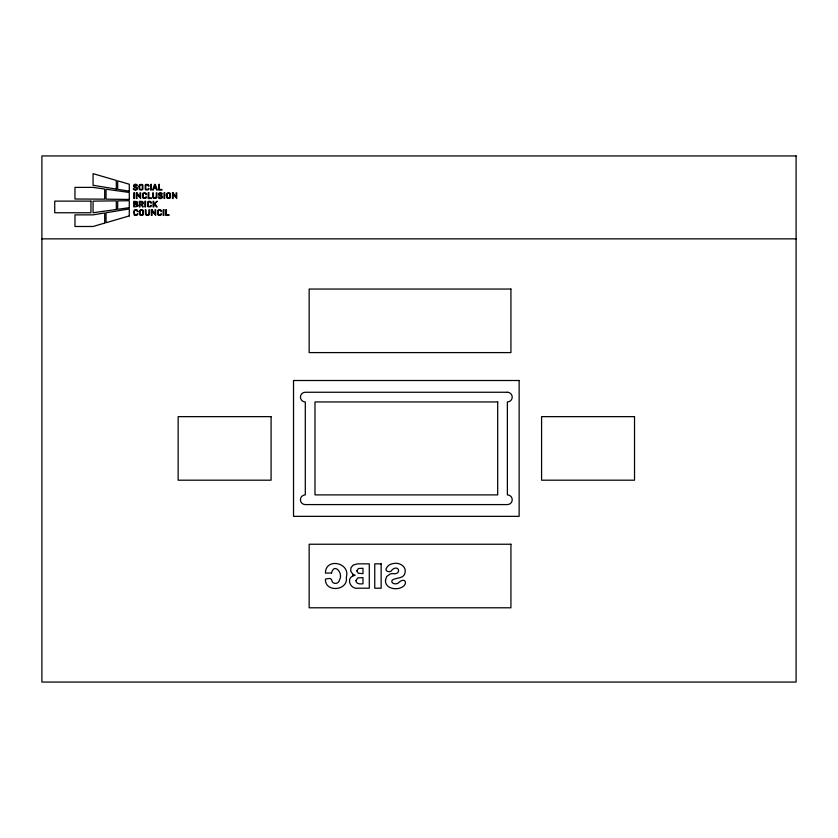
<?xml version="1.0" encoding="UTF-8"?>
<svg xmlns="http://www.w3.org/2000/svg" width="838" height="838" viewBox="0 0 838 838"><rect width="100%" height="100%" fill="white"/><g stroke="black" fill="none" stroke-linecap="round" stroke-linejoin="round"><path stroke-width="1.26" d="M352.672 576.01L353.175 574.732L350.713 571.087L350.965 567.714L353.227 565.053L357.365 563.869A12.989 12.989 0 0 1 358.193 563.848L369.296 563.848L369.296 588.203L357.931 588.203C351.07 589.606 345.895 579.393 352.672 576.01A6.421 6.421 0 0 1 355.019 575.413L355.019 575.13A5.719 5.719 0 0 1 352.788 574.26L352.704 574.187M134.604 184.423L133.902 184.905A1.414 1.414 0 0 0 133.588 185.502L133.577 186.183A1.299 1.299 0 0 0 133.954 186.864L134.373 187.157A2.483 2.483 0 0 0 134.855 187.335L136.814 188.435A1.079 1.079 0 0 1 136.793 188.76L135.63 189.545A2.399 2.399 0 0 1 135.159 189.535L134.646 189.378A1.058 1.058 0 0 1 134.038 188.529L133.368 188.529A1.603 1.603 0 0 0 134.111 189.838L135.128 190.142A3.373 3.373 0 0 0 135.819 190.132L137.013 189.618A1.446 1.446 0 0 0 137.453 188.875L137.432 188.037A1.226 1.226 0 0 0 137.086 187.471L134.373 186.308L135.211 184.873A2.137 2.137 0 0 1 135.62 184.863L136.772 185.858L137.38 185.47A1.425 1.425 0 0 0 137.055 184.863L136.185 184.36A2.524 2.524 0 0 0 134.604 184.423M135.808 201.906L134.478 201.906L134.478 203.749L136.584 203.404L136.102 201.927M41.9 238.861L796.1 238.861M147.446 184.947L146.493 184.947A1.33 1.33 0 0 0 145.864 185.366L145.76 188.969A1.288 1.288 0 0 0 146.357 189.44L147.834 189.346A1.121 1.121 0 0 0 148.389 188.372L149.038 188.519A1.77 1.77 0 0 1 148.085 189.891L145.864 189.901A1.823 1.823 0 0 1 145.236 189.357L145.236 185.114A1.917 1.917 0 0 1 146.074 184.444L147.886 184.444A1.865 1.865 0 0 1 149.049 186.162L148.389 186.162A1.288 1.288 0 0 0 147.446 184.947M149.855 201.853L148.902 201.853A1.33 1.33 0 0 0 148.274 202.272L148.179 205.876A1.288 1.288 0 0 0 148.766 206.347L150.253 206.253A1.121 1.121 0 0 0 150.798 205.279L151.448 205.425A1.77 1.77 0 0 1 150.505 206.797L148.274 206.818A1.823 1.823 0 0 1 147.645 206.263L147.656 202.021A1.917 1.917 0 0 1 148.483 201.35L150.295 201.361A1.865 1.865 0 0 1 151.458 203.079L150.798 203.079A1.288 1.288 0 0 0 149.855 201.864M331.534 572.993L325.448 573.108C325.354 557.448 350.703 562.382 346.324 577.319C348.587 590.937 324.599 592.801 325.448 579.048C331.565 577.969 330.989 578.314 332.298 581.813C332.812 582.599 333.66 583.133 334.572 583.3C336.886 583.908 339.212 582.159 339.537 579.833C343.601 573.066 334.006 562.382 331.534 572.993M355.951 580.619C355.773 584.138 360.728 584.128 362.98 583.782L362.98 577.623L357.774 577.927L355.951 580.535M356.799 570.856L358.287 573.276L362.98 573.642L362.98 568.269L358.392 568.531L356.799 570.856M385.47 580.441C385.103 587.983 394.719 590.088 400.417 587.941C409.174 584.872 405.299 575.601 397.924 583.311C395.41 584.662 390.466 583.52 392.069 580.242C395.903 577.235 403.696 579.131 404.995 572.972C406.839 566.415 399.244 562.13 393.567 563.524C390.896 563.838 388.162 565.137 386.81 567.546C383.364 571.348 391.074 573.454 392.142 569.746C399.202 563.859 402.083 575.497 392.215 573.559A12.769 12.769 0 0 0 389.995 574.135L386.685 576.492L385.47 580.441M134.258 211.951L134.583 214.329A1.288 1.288 0 0 0 135.169 214.8L136.657 214.706A1.121 1.121 0 0 0 137.202 213.732L137.851 213.879A1.77 1.77 0 0 1 136.908 215.251L134.688 215.272A1.823 1.823 0 0 1 134.049 214.717L134.059 210.474A1.917 1.917 0 0 1 134.887 209.804L136.699 209.814A1.865 1.865 0 0 1 137.861 211.532L137.202 211.532A1.288 1.288 0 0 0 136.259 210.317L135.316 210.307A1.33 1.33 0 0 0 134.677 210.726L134.258 211.951M142.931 195.044L143.267 197.422A1.288 1.288 0 0 0 143.853 197.894L145.341 197.799A1.121 1.121 0 0 0 145.885 196.825L146.535 196.972A1.77 1.77 0 0 1 145.592 198.344L143.361 198.365A1.823 1.823 0 0 1 142.732 197.81L142.743 193.568A1.917 1.917 0 0 1 143.57 192.897L145.383 192.908A1.865 1.865 0 0 1 146.545 194.615L145.885 194.615A1.288 1.288 0 0 0 144.943 193.41L143.989 193.4A1.33 1.33 0 0 0 143.361 193.819L142.931 195.044M157.984 211.951L158.309 214.329A1.288 1.288 0 0 0 158.906 214.8L160.393 214.706A1.121 1.121 0 0 0 160.938 213.732L161.587 213.879A1.77 1.77 0 0 1 160.645 215.251L158.413 215.272A1.823 1.823 0 0 1 157.785 214.717L157.785 210.474A1.917 1.917 0 0 1 158.623 209.804L160.435 209.814A1.865 1.865 0 0 1 161.598 211.532L160.938 211.532A1.288 1.288 0 0 0 159.995 210.317L159.042 210.307A1.33 1.33 0 0 0 158.413 210.726L157.984 211.951M139.517 186.591L139.862 188.969A1.362 1.362 0 0 0 140.47 189.44L141.716 189.44A1.362 1.362 0 0 0 142.324 188.969L142.324 185.491A1.425 1.425 0 0 0 141.413 184.905A1.749 1.749 0 0 0 140.92 184.884L140.616 184.947A1.404 1.404 0 0 0 139.862 185.491L139.517 186.591M139.925 211.951L140.271 214.329A1.362 1.362 0 0 0 140.868 214.8L142.125 214.8A1.362 1.362 0 0 0 142.722 214.329L142.722 210.851A1.425 1.425 0 0 0 141.821 210.265A1.749 1.749 0 0 0 141.329 210.244L141.014 210.307A1.404 1.404 0 0 0 140.271 210.862L139.925 211.951M166.992 195.044L167.338 197.422A1.362 1.362 0 0 0 167.946 197.894L169.192 197.894A1.362 1.362 0 0 0 169.8 197.422L169.8 193.945A1.425 1.425 0 0 0 168.888 193.358A1.749 1.749 0 0 0 168.396 193.337L168.092 193.4A1.404 1.404 0 0 0 167.338 193.945L166.992 195.044M138.857 186.528L139.318 189.346A1.886 1.886 0 0 0 139.967 189.901L142.209 189.901A1.917 1.917 0 0 0 142.858 189.346L142.869 185.125A1.948 1.948 0 0 0 142.02 184.454L140.176 184.454A1.969 1.969 0 0 0 139.328 185.125L138.857 186.528M139.265 211.888L139.726 214.706A1.886 1.886 0 0 0 140.365 215.261L142.607 215.261A1.917 1.917 0 0 0 143.267 214.706L143.267 210.485A1.948 1.948 0 0 0 142.429 209.814L140.575 209.814A1.969 1.969 0 0 0 139.726 210.485L139.265 211.888M166.333 194.982L166.793 197.799A1.886 1.886 0 0 0 167.443 198.355L169.685 198.355A1.917 1.917 0 0 0 170.334 197.799L170.344 193.578A1.948 1.948 0 0 0 169.496 192.908L167.652 192.908A1.969 1.969 0 0 0 166.804 193.578L166.333 194.982M142.491 203.016L141.915 203.969L140.019 204.084L140.019 201.906L141.894 202.01L142.491 203.016M148.934 213.439L148.829 214.046A1.299 1.299 0 0 1 148.075 214.811L146.849 214.811A1.278 1.278 0 0 1 146.147 214.182L145.99 209.762L145.33 209.762L145.487 214.277A1.896 1.896 0 0 0 146.409 215.282L148.515 215.282A1.875 1.875 0 0 0 149.436 214.287L149.593 209.762L148.934 209.762L148.934 213.439M156.277 196.532L156.172 197.139A1.299 1.299 0 0 1 155.418 197.904L154.192 197.904A1.278 1.278 0 0 1 153.49 197.276L153.333 192.855L152.673 192.855L152.83 197.37A1.896 1.896 0 0 0 153.752 198.376L155.858 198.376A1.875 1.875 0 0 0 156.779 197.38L156.936 192.855L156.277 192.855L156.277 196.532M159.157 194.165L162.017 195.924A1.226 1.226 0 0 1 162.363 196.49L162.383 197.328A1.446 1.446 0 0 1 161.944 198.082L160.749 198.585A3.373 3.373 0 0 1 160.058 198.596L159.042 198.281A1.603 1.603 0 0 1 158.309 196.982L158.979 196.982A1.058 1.058 0 0 0 159.471 197.768L160.1 197.988A2.399 2.399 0 0 0 160.561 197.998L161.724 197.213A1.079 1.079 0 0 0 161.744 196.899L159.796 195.788A2.483 2.483 0 0 1 159.314 195.61L158.895 195.317A1.299 1.299 0 0 1 158.508 194.636L158.529 193.955A1.414 1.414 0 0 1 158.832 193.358L159.534 192.876A2.524 2.524 0 0 1 161.116 192.813L161.985 193.316A1.425 1.425 0 0 1 162.31 193.924L161.703 194.311L160.561 193.316A2.137 2.137 0 0 0 160.152 193.327L159.157 194.165M137.118 205.383L136.531 206.221L134.478 206.347L134.478 204.336L136.5 204.441L137.118 205.383M137.788 205.551L137.715 205.897A1.341 1.341 0 0 1 137.369 206.431L133.818 206.944L133.818 201.309L136.929 201.591A1.226 1.226 0 0 1 137.401 202.241L137.463 202.534A1.739 1.739 0 0 1 137.453 202.932L137.432 203.047A1.247 1.247 0 0 1 136.563 203.938L137.097 204.126A1.257 1.257 0 0 1 137.746 204.964L137.778 205.101A1.844 1.844 0 0 1 137.788 205.551M143.151 203.299L143.12 203.445A1.571 1.571 0 0 1 142.114 204.535L143.277 206.944L142.512 206.944L141.454 204.671L140.019 204.671L140.019 206.944L139.359 206.944L139.359 201.309L142.355 201.518A1.519 1.519 0 0 1 143.12 202.492A1.896 1.896 0 0 1 143.172 202.806A2.105 2.105 0 0 1 143.151 203.299M153.888 188.299L153.291 190.037L152.621 190.037L154.653 184.402L155.302 184.402L157.334 190.037L156.622 190.037L156.036 188.299L153.888 188.299M154.946 185.208L154.077 187.764L155.847 187.764L154.946 185.208M157.073 201.309L154.946 203.697L157.188 206.944L156.339 206.944L154.454 204.158L153.731 206.944L153.071 206.944L153.071 201.309L153.731 201.309L153.731 204.063L157.073 201.309M104.687 223.097L93.07 226.49L74.97 226.49L74.97 214.863L93.07 214.863L104.687 212.967L104.687 223.097M129.282 215.921L106.049 222.699L106.049 212.747L129.282 208.945L129.282 215.921M116.304 209.5L93.07 212.758L93.07 201.13L116.304 200.858L116.304 209.5M129.282 207.677L117.666 209.311L117.666 200.848L129.282 200.711L129.282 207.677M796.1 155.941L41.9 155.941L41.9 682.059L796.1 682.059L796.1 155.941M151.322 184.402L150.662 184.402L150.662 190.037L151.322 190.037L151.322 184.402M159.293 184.402L158.633 184.402L158.633 190.037L161.944 190.037L161.944 189.44L159.293 189.44L159.293 184.402M93.07 187.387L74.97 187.387L74.97 199.015L104.687 199.151L104.687 189.021L93.07 187.387M134.478 192.855L133.818 192.855L133.818 198.491L134.478 198.491L134.478 192.855M137.013 192.855L136.353 192.855L136.353 198.491L137.013 198.491L137.013 193.976L140.616 198.491L140.616 192.855L139.956 192.855L139.956 197.359L137.013 192.855M148.818 192.855L148.158 192.855L148.158 198.491L151.469 198.491L151.469 197.894L148.818 197.894L148.818 192.855M164.667 192.855L164.007 192.855L164.007 198.491L164.667 198.491L164.667 192.855M173.131 192.855L172.471 192.855L172.471 198.491L173.131 198.491L173.131 193.976L176.734 198.491L176.734 192.855L176.074 192.855L176.074 197.359L173.131 192.855M90.944 201.13L54.732 201.13L54.732 212.758L90.944 212.758L90.944 201.13M145.529 201.309L144.869 201.309L144.869 206.944L145.529 206.944L145.529 201.309M152.066 209.762L151.406 209.762L151.406 215.397L152.066 215.397L152.066 210.883L155.669 215.397L155.669 209.762L155.009 209.762L155.009 214.266L152.066 209.762M163.871 209.762L163.211 209.762L163.211 215.397L163.871 215.397L163.871 209.762M166.406 209.762L165.746 209.762L165.746 215.397L169.056 215.397L169.056 214.8L166.406 214.8L166.406 209.762M510.929 289.047L309.159 289.047L309.159 352.599L510.929 352.599L510.929 289.047M519.131 380.504L293.53 380.504L293.53 516.344L519.131 516.344L519.131 380.504M507.378 392.257L305.294 392.257A4.85 4.85 0 0 0 300.444 397.107A4.85 4.85 0 0 0 305.294 401.947L305.294 494.891A4.85 4.85 0 0 0 300.444 499.741A4.85 4.85 0 0 0 305.294 504.581L507.378 504.581A4.85 4.85 0 0 0 512.217 499.741A4.85 4.85 0 0 0 507.378 494.891L507.378 401.947A4.85 4.85 0 0 0 512.217 397.107A4.85 4.85 0 0 0 507.378 392.257M497.688 401.947L314.983 401.947L314.983 494.891L497.688 494.891L497.688 401.947M271.083 416.643L178.148 416.643L178.148 480.195L271.083 480.195L271.083 416.643M634.523 416.643L541.578 416.643L541.578 480.195L634.523 480.195L634.523 416.643M510.929 544.239L309.159 544.239L309.159 607.791L510.929 607.791L510.929 544.239M381.143 563.848L374.754 563.848L374.754 588.203L381.143 588.203L381.143 563.848M129.282 199.444L106.049 199.172L106.049 189.21L129.282 192.468L129.282 199.444M116.304 189.074L93.07 185.282L93.07 173.655L116.304 180.432L116.304 189.074M129.282 191.2L117.666 189.294L117.666 180.83L129.282 184.224L129.282 191.2"/></g></svg>
